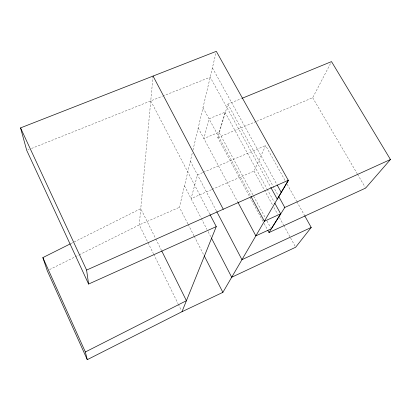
<?xml version="1.0" encoding="UTF-8"?>
<svg xmlns="http://www.w3.org/2000/svg" width="411" height="411" viewBox="0 0 411 411"><rect width="100%" height="100%" fill="white"/><g stroke="black" fill="none" stroke-linecap="round" stroke-linejoin="round"><path stroke-width="0.31" stroke-dasharray="2.06 1.54" d="M153.056 76.071L139.257 224.909L153.406 253.654M187.889 223.867L179.432 207.314L192.374 152.568M192.954 150.102L215.878 53.168M218.976 132.224L224.976 112.218L209.024 118.805L203.877 138.548L218.976 132.224L265.444 218.056M262.896 221.241L217.768 137.634L227.853 104.147L241.478 98.553M212.045 189.456L254.044 171.11L265.629 145.561L285.301 180.902M256.685 121.276L312.694 97.736L331.215 62.164M70.913 243.574L140.762 208.634L155.512 238.37M49.551 269.601L78.691 255.082M79.261 254.799L139.257 224.909L179.432 207.314M211.465 189.712L191.048 198.631L197.491 174.85L202.777 172.579M203.368 172.322L265.629 145.561M217.768 137.634L256.094 121.528M27.917 149.902L29.109 149.429M31.493 148.479L162.052 96.385M162.643 96.148L210.201 77.176L270.464 186.794M312.694 97.736L357.241 173.755M357.565 174.305L365.312 187.529M287.176 184.267L296.547 201.092M296.86 201.657L304.351 215.117M212.405 67.851L276.886 184.513M227.853 104.147L278.283 195.682M224.976 112.218L266.816 188.567M267.124 189.132L274.204 202.042M254.044 171.11L272.709 205.253M273.937 207.493L277.605 214.208M279.444 217.568L283.42 224.843M283.729 225.403L295.052 246.112M266.975 220.877L270.644 227.653M202.993 107.646L250.689 195.919M264.119 223.502L267.474 229.718M198.2 127.924L237.722 201.909M190.334 161.194L216.463 211.038M150.755 100.895L209.744 214.095M184.482 185.936L201.061 218.005M201.359 218.575L206.954 229.4M208.136 231.676L211.079 237.373M188.181 224.437L194.013 235.852M194.305 236.423L203.928 255.262M155.795 238.945L161.466 250.381M153.688 254.229L178.03 303.662M178.312 304.238L181.426 310.562"/><path stroke-width="0.62" d="M70.343 243.857L42.857 257.605L47.265 270.736L87.271 359.671L181.991 311.708L216.263 226.61L210.036 214.66M181.991 311.708L222.885 292.365L288.27 180.295L216.309 51.329L20.55 127.898L26.725 150.38L88.596 284.052L216.263 226.61M274.815 203.162L280.662 213.833L271.255 228.783L255.853 235.857L238.026 202.474M267.777 230.283L268.994 232.539L284.777 207.473L390.45 159.504L331.507 61.599L242.069 98.311M304.664 215.677L311.225 227.458L295.663 247.232L231.696 277.255L211.372 237.943M390.45 159.504L365.636 188.079L268.994 232.539M87.271 359.671L85.36 351.98L186.424 300.698L161.749 250.951M311.225 227.458L241.961 259.67L216.761 211.603M280.662 213.833L264.376 221.246L250.993 196.484M281.556 192.22L281.227 192.369L277.199 185.078M88.596 284.052L86.598 270.073L288.609 180.141L277.266 199.16L270.777 187.354M278.899 196.802L284.777 207.473M153.056 76.071L223.26 209.235M204.221 255.832L222.885 292.365M20.55 127.898L86.598 270.073M42.857 257.605L85.36 351.98"/></g></svg>
